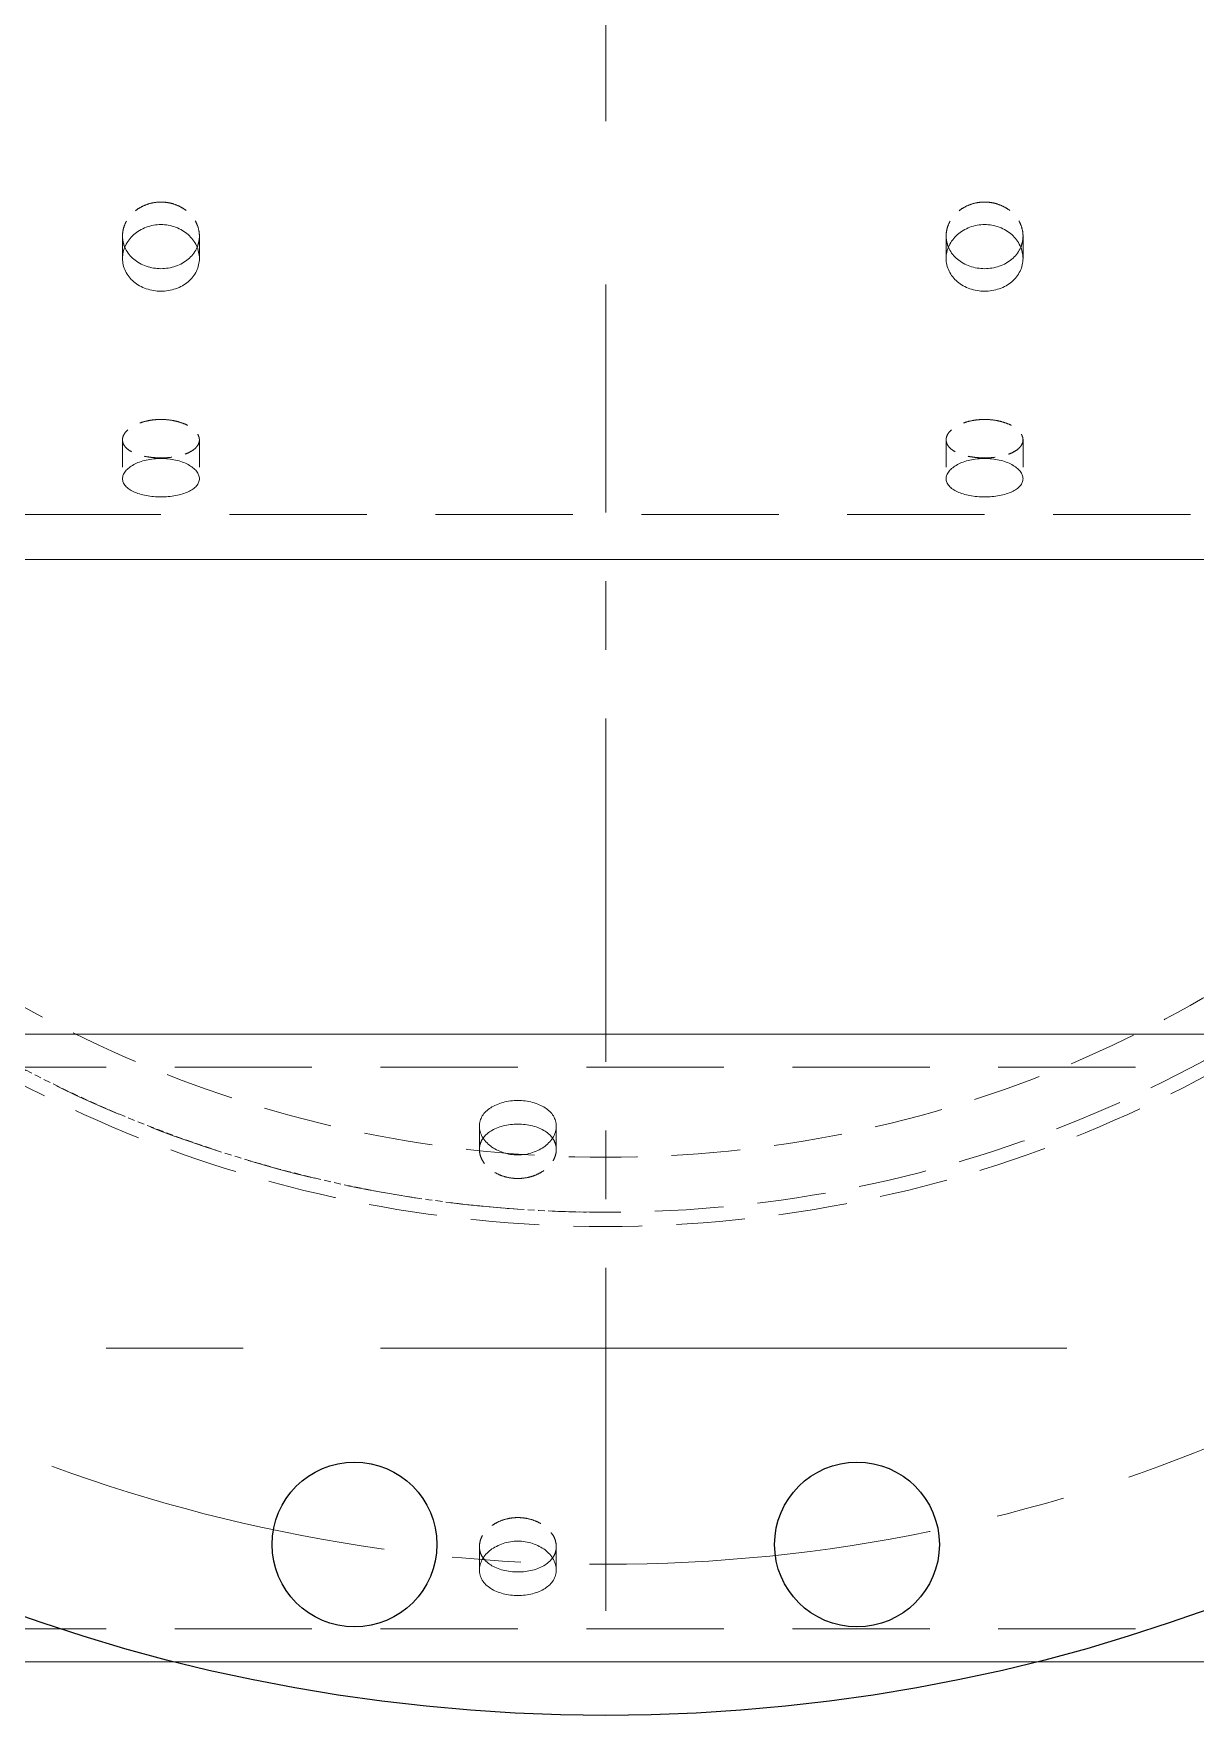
# Model space of a CAD drawing. Header units: millimetres. Extents: x -46397 to 283259, y -8690 to 23983.
# Drawn here: x 1150 to 1361.5, y 547.3 to 853.5 of the extents above; entities that cross this region are included whole.
import ezdxf

# ---------------------------------------------------------------- set-up
doc = ezdxf.new("R2010")
doc.units = ezdxf.units.MM
for name, pattern in [('CENTER', [2, 1.25, -0.25, 0.25, -0.25]), ('HIDDEN', [0.375, 0.25, -0.125]), ('HIDDENX2', [0.75, 0.5, -0.25])]:
    doc.linetypes.add(name, pattern=pattern)
for name, color, linetype, lineweight in [('DUONGCHINH', 7, 'Continuous', 25), ('DUONGTAM', 1, 'CENTER', 0), ('mDƯỜNG KHUẤT', 251, 'HIDDEN', 5), ('mDƯỜNG TÂM', 8, 'CENTER', 0)]:
    doc.layers.add(name, color=color, linetype=linetype, lineweight=lineweight)
doc.layers.add('flashshoot', color=7, linetype='Continuous')

# ---------------------------------------------------------------- blocks, each defined once
blk = doc.blocks.new('*U98')
at = {"color": 1}
blk.add_circle((0, 0), 15, dxfattribs=at)
blk = doc.blocks.new('*U99')
at = {"layer": 'DUONGCHINH', "color": 0, "linetype": 'ByBlock', "lineweight": -2, "transparency": 16777216}
for p, rotation in [((101899.99, -98632.05), 251.9999999999997), ((101990.38, -98646.37), 269.9999999999996)]:
    blk.add_blockref('*U98', p, dxfattribs=dict(at, rotation=rotation))
blk = doc.blocks.new('*U100')
at = {"layer": 'mDƯỜNG TÂM', "color": 0, "linetype": 'Continuous', "ltscale": 50, "transparency": 16777216}
blk.add_line((0, -29.75), (0, 29.75), dxfattribs=at)
at = {"layer": 'mDƯỜNG TÂM', "color": 0, "ltscale": 50, "transparency": 16777216}
blk.add_line((0, -301), (0, -59.5), dxfattribs=at)
blk = doc.blocks.new('MH1-2')
at = {"layer": 'DUONGCHINH'}
blk.add_circle((0, 0), 320, dxfattribs=at)
at = {"layer": 'mDƯỜNG KHUẤT', "ltscale": 50}
for centre, radius in [((0, 0), 231), ((0, 0.09), 228.5), ((0, 0.09), 218.5)]:
    blk.add_circle(centre, radius, dxfattribs=at)
at = {"layer": 'mDƯỜNG KHUẤT', "ltscale": 5}
blk.add_arc((0, 0.09), 228.5, 206.2576, 270, dxfattribs=at)
at = {"layer": 'mDƯỜNG TÂM', "color": 8, "ltscale": 50}
blk.add_circle((0, 0), 292.5, dxfattribs=at)
at = {"layer": 'DUONGCHINH', "rotation": 9}
blk.add_blockref('*U99', (-116120.64, 81188.16), dxfattribs=at)
at = {"layer": 'mDƯỜNG TÂM', "color": 8, "ltscale": 50}
blk.add_blockref('*U100', (0, 0), dxfattribs=at)
blk = doc.blocks.new('A$C90275d84')
at = {"color": 1, "linetype": 'HIDDENX2', "lineweight": 0, "ltscale": 50}
blk.add_line((101.37, 1960), (101.37, -3000), dxfattribs=at)
at = {"color": 2, "linetype": 'Continuous', "lineweight": 0, "ltscale": 10}
blk.add_line((109.55, 1960), (109.55, -3000), dxfattribs=at)
at = {"color": 1, "linetype": 'HIDDENX2', "lineweight": 0, "ltscale": 10}
for p, q in [((50.68, -2083), (54.77, -2083)), ((87.79, -2083), (94.87, -2083)), ((50.68, -2097), (54.77, -2097)), ((87.79, -2097), (94.87, -2097)), ((50.68, -2233), (54.77, -2233)), ((87.79, -2233), (94.87, -2233)), ((50.68, -2247), (54.77, -2247)), ((87.79, -2247), (94.87, -2247))]:
    blk.add_line(p, q, dxfattribs=at)
for points, knots in [([(52.72, -2083.41), (52.43, -2083.29), (52.14, -2083.2), (51.46, -2083.04), (51.07, -2083), (50.3, -2083), (49.91, -2083.04), (49.12, -2083.22), (48.73, -2083.35), (47.97, -2083.71), (47.6, -2083.93), (46.93, -2084.45), (46.61, -2084.74), (46.06, -2085.36), (45.8, -2085.71), (45.34, -2086.48), (45.14, -2086.89), (44.82, -2087.75), (44.7, -2088.2), (44.54, -2089.11), (44.5, -2089.56), (44.5, -2090)], [29.335155, 29.335155, 29.335155, 29.335155, 30.333636, 30.333636, 31.652489, 31.652489, 32.971343, 32.971343, 34.290196, 34.290196, 35.609049, 35.609049, 36.927902, 36.927902, 38.246757, 38.246757, 39.565611, 39.565611, 40.884465, 40.884465, 42.203319, 42.203319, 42.203319, 42.203319]), ([(84.08, -2090), (84.08, -2090.44), (84.1, -2090.89), (84.2, -2091.8), (84.28, -2092.25), (84.48, -2093.11), (84.6, -2093.52), (84.88, -2094.29), (85.04, -2094.64), (85.38, -2095.26), (85.57, -2095.55), (85.97, -2096.07), (86.19, -2096.29), (86.64, -2096.65), (86.88, -2096.78), (87.34, -2096.96), (87.57, -2097), (88.01, -2097), (88.23, -2096.96), (88.68, -2096.78), (88.89, -2096.65), (89.3, -2096.29), (89.5, -2096.07), (89.86, -2095.55), (90.02, -2095.26), (90.3, -2094.64), (90.43, -2094.29), (90.66, -2093.52), (90.76, -2093.11), (90.92, -2092.25), (90.98, -2091.8), (91.06, -2090.89), (91.08, -2090.44), (91.08, -2089.56), (91.06, -2089.11), (90.98, -2088.2), (90.92, -2087.75), (90.76, -2086.89), (90.66, -2086.48), (90.43, -2085.71), (90.3, -2085.36), (90.02, -2084.74), (89.86, -2084.45), (89.5, -2083.93), (89.3, -2083.71), (88.89, -2083.35), (88.68, -2083.22), (88.23, -2083.04), (88.01, -2083), (87.57, -2083), (87.34, -2083.04), (86.88, -2083.22), (86.64, -2083.35), (86.19, -2083.71), (85.97, -2083.93), (85.57, -2084.45), (85.38, -2084.74), (85.04, -2085.36), (84.88, -2085.71), (84.6, -2086.48), (84.48, -2086.89), (84.28, -2087.75), (84.2, -2088.2), (84.1, -2089.11), (84.08, -2089.56), (84.08, -2090)], [0, 0, 0, 0, 1.318854, 1.318854, 2.637708, 2.637708, 3.956563, 3.956563, 5.275417, 5.275417, 6.59427, 6.59427, 7.913123, 7.913123, 9.231977, 9.231977, 10.55083, 10.55083, 11.869683, 11.869683, 13.188536, 13.188536, 14.507389, 14.507389, 15.826243, 15.826243, 17.145097, 17.145097, 18.463951, 18.463951, 19.782805, 19.782805, 21.10166, 21.10166, 22.420514, 22.420514, 23.739368, 23.739368, 25.058222, 25.058222, 26.377077, 26.377077, 27.69593, 27.69593, 29.014783, 29.014783, 30.333636, 30.333636, 31.652489, 31.652489, 32.971343, 32.971343, 34.290196, 34.290196, 35.609049, 35.609049, 36.927902, 36.927902, 38.246757, 38.246757, 39.565611, 39.565611, 40.884465, 40.884465, 42.203319, 42.203319, 42.203319, 42.203319]), ([(44.5, -2090), (44.5, -2090.44), (44.54, -2090.89), (44.7, -2091.8), (44.82, -2092.25), (45.14, -2093.11), (45.34, -2093.52), (45.8, -2094.29), (46.06, -2094.64), (46.61, -2095.26), (46.93, -2095.55), (47.6, -2096.07), (47.97, -2096.29), (48.73, -2096.65), (49.12, -2096.78), (49.91, -2096.96), (50.3, -2097), (51.07, -2097), (51.46, -2096.96), (52.14, -2096.8), (52.43, -2096.71), (52.72, -2096.59)], [0, 0, 0, 0, 1.318854, 1.318854, 2.637708, 2.637708, 3.956563, 3.956563, 5.275417, 5.275417, 6.59427, 6.59427, 7.913123, 7.913123, 9.231977, 9.231977, 10.55083, 10.55083, 11.869683, 11.869683, 12.868165, 12.868165, 12.868165, 12.868165]), ([(52.72, -2233.41), (52.43, -2233.29), (52.14, -2233.2), (51.46, -2233.04), (51.07, -2233), (50.3, -2233), (49.91, -2233.04), (49.12, -2233.22), (48.73, -2233.35), (47.97, -2233.71), (47.6, -2233.93), (46.93, -2234.45), (46.61, -2234.74), (46.06, -2235.36), (45.8, -2235.71), (45.34, -2236.48), (45.14, -2236.89), (44.82, -2237.75), (44.7, -2238.2), (44.54, -2239.11), (44.5, -2239.56), (44.5, -2240)], [29.335155, 29.335155, 29.335155, 29.335155, 30.333636, 30.333636, 31.652489, 31.652489, 32.971343, 32.971343, 34.290196, 34.290196, 35.609049, 35.609049, 36.927902, 36.927902, 38.246757, 38.246757, 39.565611, 39.565611, 40.884465, 40.884465, 42.203319, 42.203319, 42.203319, 42.203319]), ([(84.08, -2240), (84.08, -2240.44), (84.1, -2240.89), (84.2, -2241.8), (84.28, -2242.25), (84.48, -2243.11), (84.6, -2243.52), (84.88, -2244.29), (85.04, -2244.64), (85.38, -2245.26), (85.57, -2245.55), (85.97, -2246.07), (86.19, -2246.29), (86.64, -2246.65), (86.88, -2246.78), (87.34, -2246.96), (87.57, -2247), (88.01, -2247), (88.23, -2246.96), (88.68, -2246.78), (88.89, -2246.65), (89.3, -2246.29), (89.5, -2246.07), (89.86, -2245.55), (90.02, -2245.26), (90.3, -2244.64), (90.43, -2244.29), (90.66, -2243.52), (90.76, -2243.11), (90.92, -2242.25), (90.98, -2241.8), (91.06, -2240.89), (91.08, -2240.44), (91.08, -2239.56), (91.06, -2239.11), (90.98, -2238.2), (90.92, -2237.75), (90.76, -2236.89), (90.66, -2236.48), (90.43, -2235.71), (90.3, -2235.36), (90.02, -2234.74), (89.86, -2234.45), (89.5, -2233.93), (89.3, -2233.71), (88.89, -2233.35), (88.68, -2233.22), (88.23, -2233.04), (88.01, -2233), (87.57, -2233), (87.34, -2233.04), (86.88, -2233.22), (86.64, -2233.35), (86.19, -2233.71), (85.97, -2233.93), (85.57, -2234.45), (85.38, -2234.74), (85.04, -2235.36), (84.88, -2235.71), (84.6, -2236.48), (84.48, -2236.89), (84.28, -2237.75), (84.2, -2238.2), (84.1, -2239.11), (84.08, -2239.56), (84.08, -2240)], [0, 0, 0, 0, 1.318854, 1.318854, 2.637708, 2.637708, 3.956563, 3.956563, 5.275417, 5.275417, 6.59427, 6.59427, 7.913123, 7.913123, 9.231977, 9.231977, 10.55083, 10.55083, 11.869683, 11.869683, 13.188536, 13.188536, 14.507389, 14.507389, 15.826243, 15.826243, 17.145097, 17.145097, 18.463951, 18.463951, 19.782805, 19.782805, 21.10166, 21.10166, 22.420514, 22.420514, 23.739368, 23.739368, 25.058222, 25.058222, 26.377077, 26.377077, 27.69593, 27.69593, 29.014783, 29.014783, 30.333636, 30.333636, 31.652489, 31.652489, 32.971343, 32.971343, 34.290196, 34.290196, 35.609049, 35.609049, 36.927902, 36.927902, 38.246757, 38.246757, 39.565611, 39.565611, 40.884465, 40.884465, 42.203319, 42.203319, 42.203319, 42.203319]), ([(44.5, -2240), (44.5, -2240.44), (44.54, -2240.89), (44.7, -2241.8), (44.82, -2242.25), (45.14, -2243.11), (45.34, -2243.52), (45.8, -2244.29), (46.06, -2244.64), (46.61, -2245.26), (46.93, -2245.55), (47.6, -2246.07), (47.97, -2246.29), (48.73, -2246.65), (49.12, -2246.78), (49.91, -2246.96), (50.3, -2247), (51.07, -2247), (51.46, -2246.96), (52.14, -2246.8), (52.43, -2246.71), (52.72, -2246.59)], [0, 0, 0, 0, 1.318854, 1.318854, 2.637708, 2.637708, 3.956563, 3.956563, 5.275417, 5.275417, 6.59427, 6.59427, 7.913123, 7.913123, 9.231977, 9.231977, 10.55083, 10.55083, 11.869683, 11.869683, 12.868165, 12.868165, 12.868165, 12.868165])]:
    blk.add_open_spline(points, degree=3, knots=knots, dxfattribs=at)
at = {"color": 2, "linetype": 'Continuous', "lineweight": 0, "ltscale": 10}
for points, knots in [([(48.6, -2090), (48.6, -2089.56), (48.64, -2089.11), (48.8, -2088.2), (48.92, -2087.75), (49.24, -2086.89), (49.44, -2086.48), (49.9, -2085.71), (50.16, -2085.36), (50.71, -2084.74), (51.02, -2084.45), (51.7, -2083.93), (52.06, -2083.71), (52.82, -2083.35), (53.21, -2083.22), (54, -2083.04), (54.39, -2083), (55.16, -2083), (55.55, -2083.04), (56.33, -2083.22), (56.71, -2083.35), (57.45, -2083.71), (57.8, -2083.93), (58.45, -2084.45), (58.74, -2084.74), (59.27, -2085.36), (59.51, -2085.71), (59.94, -2086.48), (60.13, -2086.89), (60.43, -2087.75), (60.54, -2088.2), (60.69, -2089.11), (60.73, -2089.56), (60.73, -2090.44), (60.69, -2090.89), (60.54, -2091.8), (60.43, -2092.25), (60.13, -2093.11), (59.94, -2093.52), (59.51, -2094.29), (59.27, -2094.64), (58.74, -2095.26), (58.45, -2095.55), (57.8, -2096.07), (57.45, -2096.29), (56.71, -2096.65), (56.33, -2096.78), (55.55, -2096.96), (55.16, -2097), (54.39, -2097), (54, -2096.96), (53.21, -2096.78), (52.82, -2096.65), (52.06, -2096.29), (51.7, -2096.07), (51.02, -2095.55), (50.71, -2095.26), (50.16, -2094.64), (49.9, -2094.29), (49.44, -2093.52), (49.24, -2093.11), (48.92, -2092.25), (48.8, -2091.8), (48.64, -2090.89), (48.6, -2090.44), (48.6, -2090)], [0, 0, 0, 0, 1.318789, 1.318789, 2.637578, 2.637578, 3.956368, 3.956368, 5.275157, 5.275157, 6.593945, 6.593945, 7.912734, 7.912734, 9.231522, 9.231522, 10.550311, 10.550311, 11.869099, 11.869099, 13.187888, 13.187888, 14.506676, 14.506676, 15.825465, 15.825465, 17.144254, 17.144254, 18.463043, 18.463043, 19.781833, 19.781833, 21.100622, 21.100622, 22.419411, 22.419411, 23.7382, 23.7382, 25.05699, 25.05699, 26.375779, 26.375779, 27.694567, 27.694567, 29.013356, 29.013356, 30.332144, 30.332144, 31.650933, 31.650933, 32.969721, 32.969721, 34.28851, 34.28851, 35.607298, 35.607298, 36.926087, 36.926087, 38.244876, 38.244876, 39.563665, 39.563665, 40.882454, 40.882454, 42.201244, 42.201244, 42.201244, 42.201244]), ([(52.72, -2096.59), (52.81, -2096.55), (52.9, -2096.51), (53.36, -2096.29), (53.71, -2096.07), (54.35, -2095.55), (54.65, -2095.26), (55.17, -2094.64), (55.42, -2094.29), (55.85, -2093.52), (56.03, -2093.11), (56.33, -2092.25), (56.44, -2091.8), (56.59, -2090.89), (56.63, -2090.44), (56.63, -2089.56), (56.59, -2089.11), (56.44, -2088.2), (56.33, -2087.75), (56.03, -2086.89), (55.85, -2086.48), (55.42, -2085.71), (55.17, -2085.36), (54.65, -2084.74), (54.35, -2084.45), (53.71, -2083.93), (53.36, -2083.71), (52.9, -2083.49), (52.81, -2083.45), (52.72, -2083.41)], [12.868165, 12.868165, 12.868165, 12.868165, 13.188536, 13.188536, 14.507389, 14.507389, 15.826243, 15.826243, 17.145097, 17.145097, 18.463951, 18.463951, 19.782805, 19.782805, 21.10166, 21.10166, 22.420514, 22.420514, 23.739368, 23.739368, 25.058222, 25.058222, 26.377077, 26.377077, 27.69593, 27.69593, 29.014783, 29.014783, 29.335155, 29.335155, 29.335155, 29.335155]), ([(91.18, -2090), (91.18, -2089.56), (91.2, -2089.11), (91.3, -2088.2), (91.38, -2087.75), (91.57, -2086.89), (91.69, -2086.48), (91.98, -2085.71), (92.13, -2085.36), (92.47, -2084.74), (92.66, -2084.45), (93.06, -2083.93), (93.28, -2083.71), (93.73, -2083.35), (93.96, -2083.22), (94.42, -2083.04), (94.65, -2083), (95.09, -2083), (95.32, -2083.04), (95.76, -2083.22), (95.98, -2083.35), (96.39, -2083.71), (96.59, -2083.93), (96.94, -2084.45), (97.11, -2084.74), (97.39, -2085.36), (97.53, -2085.71), (97.76, -2086.48), (97.86, -2086.89), (98.02, -2087.75), (98.08, -2088.2), (98.16, -2089.11), (98.18, -2089.56), (98.18, -2090.44), (98.16, -2090.89), (98.08, -2091.8), (98.02, -2092.25), (97.86, -2093.11), (97.76, -2093.52), (97.53, -2094.29), (97.39, -2094.64), (97.11, -2095.26), (96.94, -2095.55), (96.59, -2096.07), (96.39, -2096.29), (95.98, -2096.65), (95.76, -2096.78), (95.32, -2096.96), (95.09, -2097), (94.65, -2097), (94.42, -2096.96), (93.96, -2096.78), (93.73, -2096.65), (93.28, -2096.29), (93.06, -2096.07), (92.66, -2095.55), (92.47, -2095.26), (92.13, -2094.64), (91.98, -2094.29), (91.69, -2093.52), (91.57, -2093.11), (91.38, -2092.25), (91.3, -2091.8), (91.2, -2090.89), (91.18, -2090.44), (91.18, -2090)], [0, 0, 0, 0, 1.318789, 1.318789, 2.637578, 2.637578, 3.956368, 3.956368, 5.275157, 5.275157, 6.593945, 6.593945, 7.912734, 7.912734, 9.231522, 9.231522, 10.550311, 10.550311, 11.869099, 11.869099, 13.187888, 13.187888, 14.506676, 14.506676, 15.825465, 15.825465, 17.144254, 17.144254, 18.463043, 18.463043, 19.781833, 19.781833, 21.100622, 21.100622, 22.419411, 22.419411, 23.7382, 23.7382, 25.05699, 25.05699, 26.375779, 26.375779, 27.694567, 27.694567, 29.013356, 29.013356, 30.332144, 30.332144, 31.650933, 31.650933, 32.969721, 32.969721, 34.28851, 34.28851, 35.607298, 35.607298, 36.926087, 36.926087, 38.244876, 38.244876, 39.563665, 39.563665, 40.882454, 40.882454, 42.201244, 42.201244, 42.201244, 42.201244]), ([(48.6, -2240), (48.6, -2239.56), (48.64, -2239.11), (48.8, -2238.2), (48.92, -2237.75), (49.24, -2236.89), (49.44, -2236.48), (49.9, -2235.71), (50.16, -2235.36), (50.71, -2234.74), (51.02, -2234.45), (51.7, -2233.93), (52.06, -2233.71), (52.82, -2233.35), (53.21, -2233.22), (54, -2233.04), (54.39, -2233), (55.16, -2233), (55.55, -2233.04), (56.33, -2233.22), (56.71, -2233.35), (57.45, -2233.71), (57.8, -2233.93), (58.45, -2234.45), (58.74, -2234.74), (59.27, -2235.36), (59.51, -2235.71), (59.94, -2236.48), (60.13, -2236.89), (60.43, -2237.75), (60.54, -2238.2), (60.69, -2239.11), (60.73, -2239.56), (60.73, -2240.44), (60.69, -2240.89), (60.54, -2241.8), (60.43, -2242.25), (60.13, -2243.11), (59.94, -2243.52), (59.51, -2244.29), (59.27, -2244.64), (58.74, -2245.26), (58.45, -2245.55), (57.8, -2246.07), (57.45, -2246.29), (56.71, -2246.65), (56.33, -2246.78), (55.55, -2246.96), (55.16, -2247), (54.39, -2247), (54, -2246.96), (53.21, -2246.78), (52.82, -2246.65), (52.06, -2246.29), (51.7, -2246.07), (51.02, -2245.55), (50.71, -2245.26), (50.16, -2244.64), (49.9, -2244.29), (49.44, -2243.52), (49.24, -2243.11), (48.92, -2242.25), (48.8, -2241.8), (48.64, -2240.89), (48.6, -2240.44), (48.6, -2240)], [0, 0, 0, 0, 1.318789, 1.318789, 2.637578, 2.637578, 3.956368, 3.956368, 5.275157, 5.275157, 6.593945, 6.593945, 7.912734, 7.912734, 9.231522, 9.231522, 10.550311, 10.550311, 11.869099, 11.869099, 13.187888, 13.187888, 14.506676, 14.506676, 15.825465, 15.825465, 17.144254, 17.144254, 18.463043, 18.463043, 19.781833, 19.781833, 21.100622, 21.100622, 22.419411, 22.419411, 23.7382, 23.7382, 25.05699, 25.05699, 26.375779, 26.375779, 27.694567, 27.694567, 29.013356, 29.013356, 30.332144, 30.332144, 31.650933, 31.650933, 32.969721, 32.969721, 34.28851, 34.28851, 35.607298, 35.607298, 36.926087, 36.926087, 38.244876, 38.244876, 39.563665, 39.563665, 40.882454, 40.882454, 42.201244, 42.201244, 42.201244, 42.201244]), ([(52.72, -2246.59), (52.81, -2246.55), (52.9, -2246.51), (53.36, -2246.29), (53.71, -2246.07), (54.35, -2245.55), (54.65, -2245.26), (55.17, -2244.64), (55.42, -2244.29), (55.85, -2243.52), (56.03, -2243.11), (56.33, -2242.25), (56.44, -2241.8), (56.59, -2240.89), (56.63, -2240.44), (56.63, -2239.56), (56.59, -2239.11), (56.44, -2238.2), (56.33, -2237.75), (56.03, -2236.89), (55.85, -2236.48), (55.42, -2235.71), (55.17, -2235.36), (54.65, -2234.74), (54.35, -2234.45), (53.71, -2233.93), (53.36, -2233.71), (52.9, -2233.49), (52.81, -2233.45), (52.72, -2233.41)], [12.868165, 12.868165, 12.868165, 12.868165, 13.188536, 13.188536, 14.507389, 14.507389, 15.826243, 15.826243, 17.145097, 17.145097, 18.463951, 18.463951, 19.782805, 19.782805, 21.10166, 21.10166, 22.420514, 22.420514, 23.739368, 23.739368, 25.058222, 25.058222, 26.377077, 26.377077, 27.69593, 27.69593, 29.014783, 29.014783, 29.335155, 29.335155, 29.335155, 29.335155]), ([(91.18, -2240), (91.18, -2239.56), (91.2, -2239.11), (91.3, -2238.2), (91.38, -2237.75), (91.57, -2236.89), (91.69, -2236.48), (91.98, -2235.71), (92.13, -2235.36), (92.47, -2234.74), (92.66, -2234.45), (93.06, -2233.93), (93.28, -2233.71), (93.73, -2233.35), (93.96, -2233.22), (94.42, -2233.04), (94.65, -2233), (95.09, -2233), (95.32, -2233.04), (95.76, -2233.22), (95.98, -2233.35), (96.39, -2233.71), (96.59, -2233.93), (96.94, -2234.45), (97.11, -2234.74), (97.39, -2235.36), (97.53, -2235.71), (97.76, -2236.48), (97.86, -2236.89), (98.02, -2237.75), (98.08, -2238.2), (98.16, -2239.11), (98.18, -2239.56), (98.18, -2240.44), (98.16, -2240.89), (98.08, -2241.8), (98.02, -2242.25), (97.86, -2243.11), (97.76, -2243.52), (97.53, -2244.29), (97.39, -2244.64), (97.11, -2245.26), (96.94, -2245.55), (96.59, -2246.07), (96.39, -2246.29), (95.98, -2246.65), (95.76, -2246.78), (95.32, -2246.96), (95.09, -2247), (94.65, -2247), (94.42, -2246.96), (93.96, -2246.78), (93.73, -2246.65), (93.28, -2246.29), (93.06, -2246.07), (92.66, -2245.55), (92.47, -2245.26), (92.13, -2244.64), (91.98, -2244.29), (91.69, -2243.52), (91.57, -2243.11), (91.38, -2242.25), (91.3, -2241.8), (91.2, -2240.89), (91.18, -2240.44), (91.18, -2240)], [0, 0, 0, 0, 1.318789, 1.318789, 2.637578, 2.637578, 3.956368, 3.956368, 5.275157, 5.275157, 6.593945, 6.593945, 7.912734, 7.912734, 9.231522, 9.231522, 10.550311, 10.550311, 11.869099, 11.869099, 13.187888, 13.187888, 14.506676, 14.506676, 15.825465, 15.825465, 17.144254, 17.144254, 18.463043, 18.463043, 19.781833, 19.781833, 21.100622, 21.100622, 22.419411, 22.419411, 23.7382, 23.7382, 25.05699, 25.05699, 26.375779, 26.375779, 27.694567, 27.694567, 29.013356, 29.013356, 30.332144, 30.332144, 31.650933, 31.650933, 32.969721, 32.969721, 34.28851, 34.28851, 35.607298, 35.607298, 36.926087, 36.926087, 38.244876, 38.244876, 39.563665, 39.563665, 40.882454, 40.882454, 42.201244, 42.201244, 42.201244, 42.201244])]:
    blk.add_open_spline(points, degree=3, knots=knots, dxfattribs=at)
blk = doc.blocks.new('A$C709efb1f')
at = {"color": 150, "linetype": 'Continuous', "lineweight": 0, "ltscale": 10}
for p, q in [((195.98, 1125), (195.98, -3000)), ((310.28, 1125), (310.28, -3000))]:
    blk.add_line(p, q, dxfattribs=at)
at = {"color": 1, "linetype": 'HIDDENX2', "lineweight": 0, "ltscale": 50}
for p, q in [((202, 1125), (202, -3000)), ((304.26, 1125), (304.26, -3000))]:
    blk.add_line(p, q, dxfattribs=at)
at = {"color": 1, "linetype": 'HIDDENX2', "lineweight": 0, "ltscale": 10}
for p, q in [((212.72, -2168), (216.98, -2168)), ((289.29, -2168), (293.54, -2168)), ((212.72, -2182), (216.98, -2182)), ((289.29, -2182), (293.54, -2182))]:
    blk.add_line(p, q, dxfattribs=at)
at = {"color": 150, "linetype": 'Continuous', "lineweight": 0, "ltscale": 10}
for points, knots in [([(217.97, -2175), (217.97, -2175.44), (217.94, -2175.89), (217.8, -2176.8), (217.69, -2177.25), (217.41, -2178.11), (217.24, -2178.52), (216.84, -2179.29), (216.61, -2179.64), (216.13, -2180.26), (215.87, -2180.55), (215.29, -2181.07), (214.98, -2181.29), (214.34, -2181.65), (214.01, -2181.78), (213.36, -2181.96), (213.03, -2182), (212.41, -2182), (212.09, -2181.96), (211.47, -2181.78), (211.16, -2181.65), (210.58, -2181.29), (210.3, -2181.07), (209.8, -2180.55), (209.57, -2180.26), (209.17, -2179.64), (208.99, -2179.29), (208.66, -2178.52), (208.52, -2178.11), (208.3, -2177.25), (208.21, -2176.8), (208.1, -2175.89), (208.07, -2175.44), (208.07, -2174.56), (208.1, -2174.11), (208.21, -2173.2), (208.3, -2172.75), (208.52, -2171.89), (208.66, -2171.48), (208.99, -2170.71), (209.17, -2170.36), (209.57, -2169.74), (209.8, -2169.45), (210.3, -2168.93), (210.58, -2168.71), (211.16, -2168.35), (211.47, -2168.22), (212.09, -2168.04), (212.41, -2168), (213.03, -2168), (213.36, -2168.04), (214.01, -2168.22), (214.34, -2168.35), (214.98, -2168.71), (215.29, -2168.93), (215.87, -2169.45), (216.13, -2169.74), (216.61, -2170.36), (216.84, -2170.71), (217.24, -2171.48), (217.41, -2171.89), (217.69, -2172.75), (217.8, -2173.2), (217.94, -2174.11), (217.97, -2174.56), (217.97, -2175)], [0, 0, 0, 0, 1.319832, 1.319832, 2.639664, 2.639664, 3.959497, 3.959497, 5.279329, 5.279329, 6.599151, 6.599151, 7.918973, 7.918973, 9.238795, 9.238795, 10.558617, 10.558617, 11.878439, 11.878439, 13.198261, 13.198261, 14.518084, 14.518084, 15.837906, 15.837906, 17.157738, 17.157738, 18.47757, 18.47757, 19.797402, 19.797402, 21.117235, 21.117235, 22.437067, 22.437067, 23.756899, 23.756899, 25.076731, 25.076731, 26.396564, 26.396564, 27.716386, 27.716386, 29.036208, 29.036208, 30.35603, 30.35603, 31.675852, 31.675852, 32.995674, 32.995674, 34.315496, 34.315496, 35.635318, 35.635318, 36.95514, 36.95514, 38.274973, 38.274973, 39.594805, 39.594805, 40.914637, 40.914637, 42.234469, 42.234469, 42.234469, 42.234469]), ([(214.91, -2168.68), (214.7, -2168.83), (214.5, -2169), (214.07, -2169.45), (213.84, -2169.74), (213.45, -2170.36), (213.26, -2170.71), (212.94, -2171.48), (212.81, -2171.89), (212.58, -2172.75), (212.5, -2173.2), (212.39, -2174.11), (212.37, -2174.56), (212.37, -2175.44), (212.39, -2175.89), (212.5, -2176.8), (212.58, -2177.25), (212.81, -2178.11), (212.94, -2178.52), (213.26, -2179.29), (213.45, -2179.64), (213.84, -2180.26), (214.07, -2180.55), (214.5, -2181), (214.7, -2181.17), (214.91, -2181.32)], [13.547032, 13.547032, 13.547032, 13.547032, 14.522015, 14.522015, 15.842193, 15.842193, 17.162386, 17.162386, 18.48258, 18.48258, 19.802773, 19.802773, 21.122966, 21.122966, 22.44316, 22.44316, 23.763353, 23.763353, 25.083546, 25.083546, 26.40374, 26.40374, 27.723917, 27.723917, 28.6989, 28.6989, 28.6989, 28.6989]), ([(288.29, -2175), (288.29, -2174.56), (288.32, -2174.11), (288.46, -2173.2), (288.57, -2172.75), (288.85, -2171.89), (289.03, -2171.48), (289.43, -2170.71), (289.65, -2170.36), (290.13, -2169.74), (290.4, -2169.45), (290.97, -2168.93), (291.28, -2168.71), (291.92, -2168.35), (292.25, -2168.22), (292.91, -2168.04), (293.23, -2168), (293.85, -2168), (294.17, -2168.04), (294.8, -2168.22), (295.1, -2168.35), (295.68, -2168.71), (295.96, -2168.93), (296.46, -2169.45), (296.69, -2169.74), (297.09, -2170.36), (297.28, -2170.71), (297.6, -2171.48), (297.74, -2171.89), (297.97, -2172.75), (298.05, -2173.2), (298.16, -2174.11), (298.19, -2174.56), (298.19, -2175.44), (298.16, -2175.89), (298.05, -2176.8), (297.97, -2177.25), (297.74, -2178.11), (297.6, -2178.52), (297.28, -2179.29), (297.09, -2179.64), (296.69, -2180.26), (296.46, -2180.55), (295.96, -2181.07), (295.68, -2181.29), (295.1, -2181.65), (294.8, -2181.78), (294.17, -2181.96), (293.85, -2182), (293.23, -2182), (292.91, -2181.96), (292.25, -2181.78), (291.92, -2181.65), (291.28, -2181.29), (290.97, -2181.07), (290.4, -2180.55), (290.13, -2180.26), (289.65, -2179.64), (289.43, -2179.29), (289.03, -2178.52), (288.85, -2178.11), (288.57, -2177.25), (288.46, -2176.8), (288.32, -2175.89), (288.29, -2175.44), (288.29, -2175)], [0, 0, 0, 0, 1.319832, 1.319832, 2.639664, 2.639664, 3.959497, 3.959497, 5.279329, 5.279329, 6.599151, 6.599151, 7.918973, 7.918973, 9.238795, 9.238795, 10.558617, 10.558617, 11.878439, 11.878439, 13.198261, 13.198261, 14.518084, 14.518084, 15.837906, 15.837906, 17.157738, 17.157738, 18.47757, 18.47757, 19.797402, 19.797402, 21.117235, 21.117235, 22.437067, 22.437067, 23.756899, 23.756899, 25.076731, 25.076731, 26.396564, 26.396564, 27.716386, 27.716386, 29.036208, 29.036208, 30.35603, 30.35603, 31.675852, 31.675852, 32.995674, 32.995674, 34.315496, 34.315496, 35.635318, 35.635318, 36.95514, 36.95514, 38.274973, 38.274973, 39.594805, 39.594805, 40.914637, 40.914637, 42.234469, 42.234469, 42.234469, 42.234469]), ([(291.35, -2181.32), (291.56, -2181.17), (291.76, -2181), (292.19, -2180.55), (292.42, -2180.26), (292.81, -2179.64), (293, -2179.29), (293.32, -2178.52), (293.46, -2178.11), (293.68, -2177.25), (293.76, -2176.8), (293.87, -2175.89), (293.9, -2175.44), (293.9, -2174.56), (293.87, -2174.11), (293.76, -2173.2), (293.68, -2172.75), (293.46, -2171.89), (293.32, -2171.48), (293, -2170.71), (292.81, -2170.36), (292.42, -2169.74), (292.19, -2169.45), (291.76, -2169), (291.56, -2168.83), (291.35, -2168.68)], [13.547032, 13.547032, 13.547032, 13.547032, 14.522015, 14.522015, 15.842193, 15.842193, 17.162386, 17.162386, 18.48258, 18.48258, 19.802773, 19.802773, 21.122966, 21.122966, 22.44316, 22.44316, 23.763353, 23.763353, 25.083546, 25.083546, 26.40374, 26.40374, 27.723917, 27.723917, 28.6989, 28.6989, 28.6989, 28.6989])]:
    blk.add_open_spline(points, degree=3, knots=knots, dxfattribs=at)
at = {"color": 1, "linetype": 'HIDDENX2', "lineweight": 0, "ltscale": 10}
for points, knots in [([(222.27, -2175), (222.27, -2174.56), (222.23, -2174.11), (222.09, -2173.2), (221.98, -2172.75), (221.7, -2171.89), (221.52, -2171.48), (221.12, -2170.71), (220.89, -2170.36), (220.41, -2169.74), (220.14, -2169.45), (219.55, -2168.93), (219.24, -2168.71), (218.6, -2168.35), (218.27, -2168.22), (217.61, -2168.04), (217.29, -2168), (216.67, -2168), (216.35, -2168.04), (215.73, -2168.22), (215.42, -2168.35), (215.06, -2168.58), (214.98, -2168.63), (214.91, -2168.68)], [0, 0, 0, 0, 1.320193, 1.320193, 2.640387, 2.640387, 3.96058, 3.96058, 5.280773, 5.280773, 6.600951, 6.600951, 7.921128, 7.921128, 9.241306, 9.241306, 10.561483, 10.561483, 11.881661, 11.881661, 13.201838, 13.201838, 13.547032, 13.547032, 13.547032, 13.547032]), ([(291.35, -2168.68), (291.28, -2168.63), (291.21, -2168.58), (290.84, -2168.35), (290.54, -2168.22), (289.91, -2168.04), (289.6, -2168), (288.97, -2168), (288.65, -2168.04), (287.99, -2168.22), (287.66, -2168.35), (287.02, -2168.71), (286.71, -2168.93), (286.13, -2169.45), (285.86, -2169.74), (285.38, -2170.36), (285.15, -2170.71), (284.74, -2171.48), (284.57, -2171.89), (284.28, -2172.75), (284.17, -2173.2), (284.03, -2174.11), (284, -2174.56), (284, -2175)], [28.6989, 28.6989, 28.6989, 28.6989, 29.044094, 29.044094, 30.364272, 30.364272, 31.684449, 31.684449, 33.004627, 33.004627, 34.324804, 34.324804, 35.644982, 35.644982, 36.965159, 36.965159, 38.285352, 38.285352, 39.605546, 39.605546, 40.925739, 40.925739, 42.245932, 42.245932, 42.245932, 42.245932]), ([(214.91, -2181.32), (214.98, -2181.37), (215.06, -2181.42), (215.42, -2181.65), (215.73, -2181.78), (216.35, -2181.96), (216.67, -2182), (217.29, -2182), (217.61, -2181.96), (218.27, -2181.78), (218.6, -2181.65), (219.24, -2181.29), (219.55, -2181.07), (220.14, -2180.55), (220.41, -2180.26), (220.89, -2179.64), (221.12, -2179.29), (221.52, -2178.52), (221.7, -2178.11), (221.98, -2177.25), (222.09, -2176.8), (222.23, -2175.89), (222.27, -2175.44), (222.27, -2175)], [28.6989, 28.6989, 28.6989, 28.6989, 29.044094, 29.044094, 30.364272, 30.364272, 31.684449, 31.684449, 33.004627, 33.004627, 34.324804, 34.324804, 35.644982, 35.644982, 36.965159, 36.965159, 38.285352, 38.285352, 39.605546, 39.605546, 40.925739, 40.925739, 42.245932, 42.245932, 42.245932, 42.245932]), ([(284, -2175), (284, -2175.44), (284.03, -2175.89), (284.17, -2176.8), (284.28, -2177.25), (284.57, -2178.11), (284.74, -2178.52), (285.15, -2179.29), (285.38, -2179.64), (285.86, -2180.26), (286.13, -2180.55), (286.71, -2181.07), (287.02, -2181.29), (287.66, -2181.65), (287.99, -2181.78), (288.65, -2181.96), (288.97, -2182), (289.6, -2182), (289.91, -2181.96), (290.54, -2181.78), (290.84, -2181.65), (291.21, -2181.42), (291.28, -2181.37), (291.35, -2181.32)], [0, 0, 0, 0, 1.320193, 1.320193, 2.640387, 2.640387, 3.96058, 3.96058, 5.280773, 5.280773, 6.600951, 6.600951, 7.921128, 7.921128, 9.241306, 9.241306, 10.561483, 10.561483, 11.881661, 11.881661, 13.201838, 13.201838, 13.547032, 13.547032, 13.547032, 13.547032])]:
    blk.add_open_spline(points, degree=3, knots=knots, dxfattribs=at)
at = {"layer": 'DUONGTAM', "ltscale": 100}
blk.add_line((253.13, 1125), (253.13, -3000), dxfattribs=at)

msp = doc.modelspace()

# ---------------------------------------------------------------- block references
msp.add_blockref('MH1-2', (1254.15, 867.35, -1.5))
at = {"layer": 'flashshoot', "rotation": 270}
for name in ['A$C90275d84', 'A$C709efb1f']:
    msp.add_blockref(name, (3413.15, 867.35, -1.5), dxfattribs=at)

doc.saveas('drawing.dxf')
